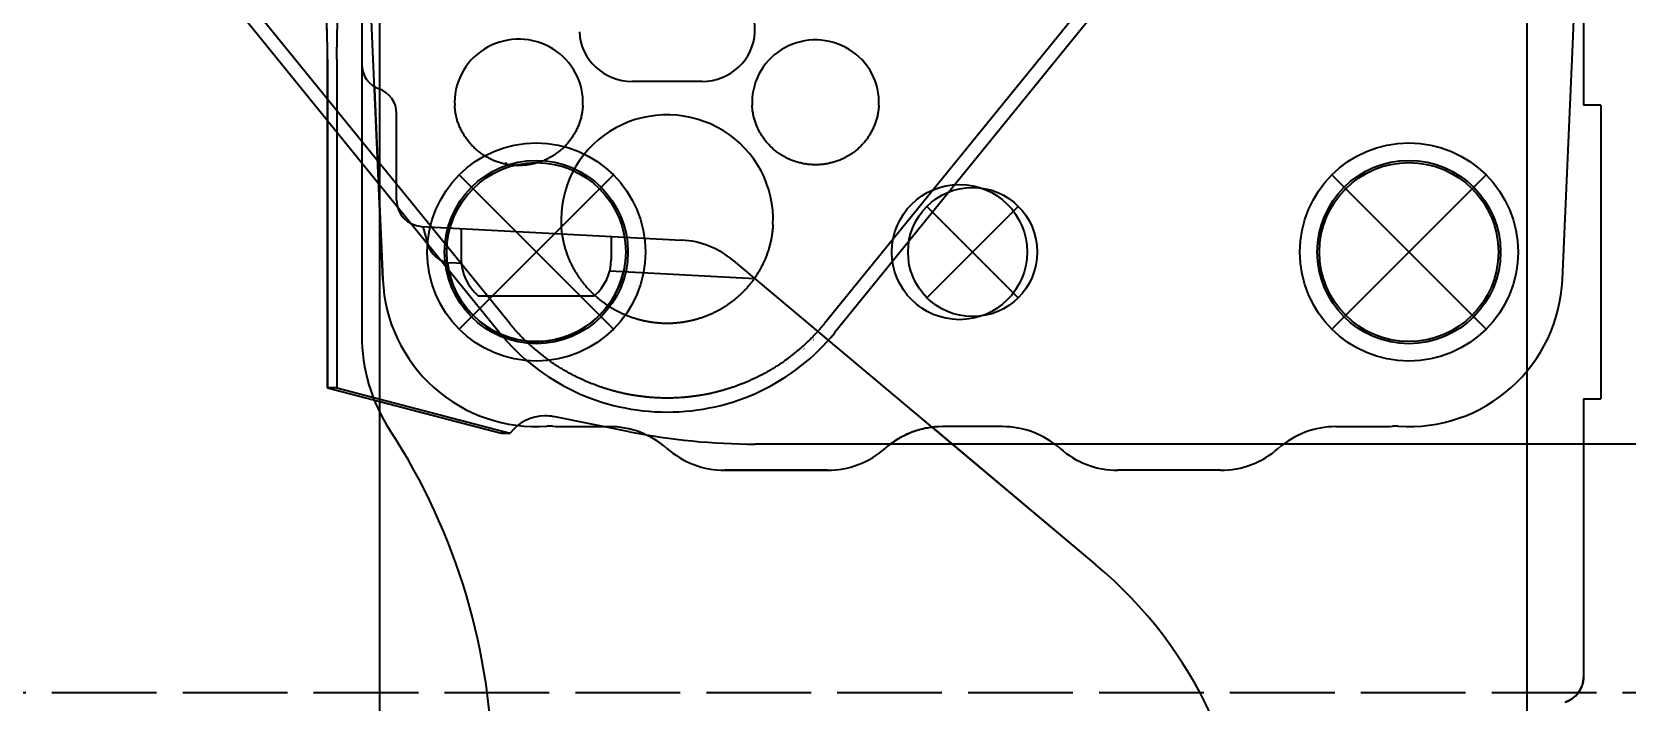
# Model space of a CAD drawing. Header units: millimetres. Extents: x 120 to 10915, y 515 to 8014.
# Drawn here: x 2742.2 to 2925, y 4908.4 to 4985.2 of the extents above; entities that cross this region are included whole.
import ezdxf

# ---------------------------------------------------------------- set-up
doc = ezdxf.new("R2010")
doc.units = ezdxf.units.MM
doc.linetypes.add('DASHED', pattern=[15, 12, -3])
doc.layers.get('0').update_dxf_attribs({"lineweight": 13})
for name, color, linetype, lineweight in [('203_Chassis_left_side_view', 7, 'Continuous', 13), ('204_Chassis_mid_side_view', 7, 'Continuous', 13), ('211_Frame_holes_left_side_view', 7, 'Continuous', 13), ('212_Frame_holes_right_side_view', 7, 'Continuous', 13), ('218_Chassis_right_side_view', 7, 'Continuous', 13)]:
    doc.layers.add(name, color=color, linetype=linetype, lineweight=lineweight)

# ---------------------------------------------------------------- blocks, each defined once
blk = doc.blocks.new('3253338')
at = {"layer": '204_Chassis_mid_side_view', "color": 3, "lineweight": 35}
for p, q in [((2776.08, 1082.09), (2776.08, 1044.43)), ((2776.08, 1044.43), (2776.08, 1082.09)), ((2777.13, 1082.09), (2777.13, 1044.43)), ((2776.08, 1044.43), (2795.98, 1039.24)), ((2776.08, 1044.43), (2795.98, 1039.24)), ((2777.13, 1044.43), (2776.08, 1044.43)), ((2777.13, 1044.43), (2797.02, 1039.24)), ((2810.67, 1039.41), (2801.96, 1041.14)), ((2795.98, 1039.24), (2797.02, 1039.24)), ((2797.02, 1039.24), (2795.98, 1039.24)), ((2947.3, 1038), (2825.09, 1038))]:
    blk.add_line(p, q, dxfattribs=at)
for centre, radius in [((2800, 1060), 10.5), ((2900, 1060), 10.5), ((2848.5, 1060), 7.75)]:
    blk.add_circle(centre, radius, dxfattribs=at)
blk.add_arc((2688.64, 1082.08), 87.44, 0.0044, 4.1315, dxfattribs=at)
for centre, major_axis, ratio, start_param, end_param in [((2768.3, 1084.73), (0.87, -26.04), 0.296887, 1.459266, 2.262881), ((2801, 1036.23), (0, -5), 0.994544, 3.141617, 4.066918), ((2801, 1036.23), (0, -5), 0.994544, 2.94712, 3.141617), ((2825.09, 1113), (0, -75), 0.994544, 6.088713, 6.283185)]:
    blk.add_ellipse(centre, major_axis=major_axis, ratio=ratio, start_param=start_param, end_param=end_param, dxfattribs=at)
blk.add_open_spline([(2777.13, 1082.09), (2777.2, 1084.53), (2777.24, 1086.95), (2777.25, 1089.33), (2777.2, 1092.8), (2777.06, 1096.16), (2777.01, 1097.26), (2776.83, 1100.35), (2776.57, 1103.31), (2776.38, 1105.18), (2776.14, 1106.99), (2775.87, 1108.69)], degree=5, knots=[0, 0, 0, 0, 0, 0, 18.591459, 18.591459, 18.591459, 27.54749, 27.54749, 27.54749, 44.479616, 44.479616, 44.479616, 44.479616, 44.479616, 44.479616], dxfattribs=at)
blk = doc.blocks.new('3254123')
at = {"layer": '203_Chassis_left_side_view', "color": 4, "linetype": 'DASHED', "lineweight": 35}
blk.add_line((3251.491565, 1009.5), (1535.491565, 1009.5), dxfattribs=at)
blk = doc.blocks.new('3071501')
at = {"layer": '203_Chassis_left_side_view', "color": 3, "lineweight": 35}
for p, q in [((2780, 1088.75), (2780, 1081.52)), ((2781.45, 1078.95), (2781.51, 1077.54)), ((2781.51, 1077.54), (2781.53, 1077)), ((2781.53, 1077), (2781.58, 1075.92)), ((2781.58, 1075.92), (2782.41, 1056.84)), ((2784, 1065.93), (2784, 1075.86)), ((2786.84, 1062.93), (2797.03, 1062.4)), ((2787, 1062.92), (2787.53, 1060.97)), ((2791.41, 1062.5), (2791.39, 1062.69)), ((2791.41, 1062.5), (2791.41, 1059.14)), ((2797.03, 1062.4), (2816.66, 1061.37)), ((2808.58, 1061.79), (2808.58, 1059.14)), ((2791.43, 1058.69), (2790.27, 1058.75)), ((2822.57, 1059.04), (2864.14, 1024.16)), ((2825.09, 1056.93), (2808.42, 1057.8)), ((2793.35, 1055), (2796.81, 1055)), ((2796.81, 1055), (2806.65, 1055)), ((2831.79, 1049.93), (2831.77, 1049.95)), ((2830.72, 1048.89), (2830.7, 1048.91)), ((2803.25, 1040), (2808.36, 1040)), ((2821.59, 1035), (2833.36, 1035))]:
    blk.add_line(p, q, dxfattribs=at)
for centre, radius, start, end in [((2783, 1081.52), 3, 180, 251.3775), ((2781, 1075.86), 3, 359.9999, 70.5287), ((2787, 1065.93), 3, 180, 267), ((2787, 1065.93), 3, 180, 267), ((2790.43, 1061.75), 3, 195, 267), ((2816.14, 1051.38), 10, 50, 87), ((2800, 1060), 10.25, 186.6746, 347.131), ((2796.81, 1059.14), 5.4, 180, 230.0838), ((2803.18, 1059.14), 5.4, 309.9162, 360), ((2800, 1057.6), 17.6, 182.5, 273.9791), ((2801.57, 1035.05), 5, 86.2897, 93.9791), ((2803.25, 1061), 21, 266.29, 270), ((2808.36, 1030), 10, 48.5904, 90), ((2846.59, 1030), 10, 97.0968, 131.4096), ((2821.59, 1045), 10, 228.5904, 270), ((2833.36, 1045), 10, 270, 311.4096), ((2832, 985.86), 50, 0, 50)]:
    blk.add_arc(centre, radius, start, end, dxfattribs=at)
blk = doc.blocks.new('3069663')
at = {"layer": '218_Chassis_right_side_view', "color": 3, "lineweight": 35}
blk.add_line((2782.03, 1181.1), (2782.03, 665.94), dxfattribs=at)
blk = doc.blocks.new('3071503')
at = {"layer": '218_Chassis_right_side_view', "color": 3, "lineweight": 35}
for p, q in [((2781.23, 1083.84), (2779, 1135)), ((2918.77, 1083.84), (2921, 1135)), ((2782.41, 1056.84), (2781.23, 1083.84)), ((2917.59, 1056.84), (2918.77, 1083.84)), ((2803.25, 1040), (2808.36, 1040)), ((2845.35, 1039.92), (2864.14, 1024.16)), ((2853.41, 1040), (2846.59, 1040)), ((2891.64, 1040), (2896.75, 1040)), ((2833.36, 1035), (2821.59, 1035)), ((2878.41, 1035), (2866.64, 1035))]:
    blk.add_line(p, q, dxfattribs=at)
for centre in [(2800, 1060), (2900, 1060)]:
    blk.add_circle(centre, 10.25, dxfattribs=at)
for centre, radius, start, end in [((2800, 1057.6), 17.6, 182.5, 273.9791), ((2900, 1057.6), 17.6, 266.0209, 357.5), ((2801.57, 1035.05), 5, 86.29, 93.9791), ((2803.25, 1061), 21, 266.29, 270), ((2808.36, 1030), 10, 48.5904, 90), ((2846.59, 1030), 10, 90, 131.4096), ((2853.41, 1030), 10, 48.5904, 90), ((2891.64, 1030), 10, 90, 131.4096), ((2896.75, 1061), 21, 270, 273.71), ((2898.43, 1035.05), 5, 86.0209, 93.71), ((2821.59, 1045), 10, 228.5904, 270), ((2833.36, 1045), 10, 270, 311.4096), ((2866.64, 1045), 10, 228.5904, 270), ((2878.41, 1045), 10, 270, 311.4096), ((2832, 985.86), 50, 360, 50)]:
    blk.add_arc(centre, radius, start, end, dxfattribs=at)
blk = doc.blocks.new('3107262')
at = {"layer": '203_Chassis_left_side_view', "color": 3, "lineweight": 35}
blk.add_line((2913.5, 1193.95), (2913.5, 667.15), dxfattribs=at)
at = {"layer": '203_Chassis_left_side_view', "color": 4, "lineweight": 35}
for p, q in [((2795.8, 1050.75), (2765.37, 1088.22)), ((2796.97, 1051.8), (2766.54, 1089.27)), ((2863.46, 1089.27), (2833.02, 1051.8)), ((2864.63, 1088.22), (2834.19, 1050.75)), ((2819, 1079.55), (2811, 1079.55))]:
    blk.add_line(p, q, dxfattribs=at)
blk.add_arc((2798.04, 1070.26), 1.44, 351.8669, 0.003, dxfattribs=at)
for centre, major_axis, ratio, start_param, end_param in [((2819, 1085.51), (-6.07, 0), 0.984809, 3.091779, 4.712383), ((2798, 1077.14), (-7.35, 0), 0.984809, 3.091944, 6.283179), ((2811, 1085.51), (6.07, -0.01), 0.983557, 3.192455, 4.713533), ((2819, 1085.51), (6.07, 0.01), 0.983557, 4.711232, 6.232323), ((2832, 1077.14), (-7.27, 0), 0.984809, 3.091944, 6.283179), ((2798, 1077.14), (-7.35, 0), 0.984809, 6.283179, 6.332834), ((2832, 1077.14), (-7.27, 0), 0.984809, 6.283179, 6.332834), ((2815, 1063.76), (-12.14, 0), 0.984809, 3.091944, 6.283179), ((2798, 1070.26), (-1.48, 0), 0.984809, 0.000036, 0.139838), ((2815, 1063.76), (-12.14, 0), 0.984809, 6.283179, 6.332834), ((2815, 1065.87), (-24.58, 0), 0.984809, 0.674618, 2.466962)]:
    blk.add_ellipse(centre, major_axis=major_axis, ratio=ratio, start_param=start_param, end_param=end_param, dxfattribs=at)
for points, knots in [([(2805.33, 1076.78), (2805.33, 1076.73), (2805.33, 1076.63), (2805.31, 1076.47), (2805.3, 1076.31), (2805.27, 1076.13), (2805.24, 1075.91), (2805.19, 1075.67), (2805.14, 1075.43), (2805.07, 1075.19), (2805, 1074.96), (2804.92, 1074.72), (2804.83, 1074.49), (2804.74, 1074.26), (2804.63, 1074.04), (2804.52, 1073.82), (2804.4, 1073.6), (2804.28, 1073.39), (2804.14, 1073.18), (2804, 1072.98), (2803.85, 1072.78), (2803.7, 1072.58), (2803.54, 1072.39), (2803.37, 1072.21), (2803.2, 1072.03), (2803.01, 1071.86), (2802.83, 1071.7), (2802.64, 1071.54), (2802.44, 1071.38), (2802.26, 1071.26), (2802.11, 1071.15), (2801.99, 1071.07), (2801.86, 1070.99), (2801.72, 1070.91), (2801.56, 1070.82), (2801.37, 1070.72), (2801.16, 1070.62), (2800.93, 1070.51), (2800.7, 1070.42), (2800.46, 1070.33), (2800.22, 1070.25), (2799.98, 1070.18), (2799.74, 1070.12), (2799.49, 1070.06), (2799.25, 1070.02), (2799, 1069.98), (2798.75, 1069.95), (2798.5, 1069.93), (2798.25, 1069.92), (2798, 1069.91), (2797.75, 1069.92), (2797.5, 1069.93), (2797.25, 1069.95), (2797, 1069.98), (2796.75, 1070.02), (2796.5, 1070.06), (2796.26, 1070.12), (2796.01, 1070.18), (2795.77, 1070.25), (2795.53, 1070.33), (2795.3, 1070.42), (2795.07, 1070.51), (2794.84, 1070.62), (2794.63, 1070.72), (2794.44, 1070.82), (2794.28, 1070.91), (2794.14, 1070.99), (2794.01, 1071.07), (2793.88, 1071.15), (2793.73, 1071.26), (2793.56, 1071.38), (2793.36, 1071.54), (2793.17, 1071.7), (2792.98, 1071.86), (2792.8, 1072.03), (2792.63, 1072.21), (2792.46, 1072.39), (2792.3, 1072.58), (2792.14, 1072.78), (2791.99, 1072.98), (2791.85, 1073.18), (2791.72, 1073.39), (2791.59, 1073.6), (2791.47, 1073.82), (2791.36, 1074.04), (2791.26, 1074.26), (2791.16, 1074.49), (2791.07, 1074.72), (2790.99, 1074.96), (2790.92, 1075.19), (2790.86, 1075.43), (2790.8, 1075.67), (2790.76, 1075.91), (2790.72, 1076.13), (2790.7, 1076.31), (2790.68, 1076.47), (2790.67, 1076.63), (2790.66, 1076.73), (2790.66, 1076.78)], [0, 0, 0, 0, 0.156922, 0.313853, 0.470795, 0.627751, 0.874355, 1.12101, 1.367723, 1.614505, 1.86138, 2.10834, 2.355404, 2.60257, 2.849858, 3.097262, 3.344803, 3.59247, 3.840283, 4.088233, 4.336342, 4.584594, 4.833004, 5.081561, 5.330288, 5.579162, 5.828198, 6.07738, 6.326727, 6.576216, 6.726316, 6.876466, 7.026671, 7.176924, 7.376241, 7.575637, 7.825822, 8.076121, 8.32654, 8.577059, 8.827683, 9.078391, 9.329183, 9.580044, 9.83097, 10.081945, 10.332964, 10.584013, 10.835085, 11.086166, 11.337247, 11.588319, 11.839368, 12.090387, 12.341362, 12.592288, 12.843148, 13.093941, 13.344649, 13.595273, 13.845792, 14.096211, 14.34651, 14.596695, 14.796044, 14.995314, 15.14559, 15.295819, 15.445992, 15.596115, 15.845604, 16.094951, 16.344133, 16.593169, 16.842043, 17.09077, 17.339327, 17.587737, 17.835989, 18.084098, 18.332047, 18.579861, 18.827528, 19.075069, 19.322472, 19.569761, 19.816926, 20.06399, 20.310951, 20.557825, 20.804607, 21.051321, 21.297975, 21.54458, 21.701512, 21.858431, 22.015339, 22.172238, 22.172238, 22.172238, 22.172238]), ([(2839.25, 1076.79), (2839.25, 1076.74), (2839.25, 1076.63), (2839.23, 1076.48), (2839.22, 1076.32), (2839.19, 1076.14), (2839.16, 1075.93), (2839.11, 1075.69), (2839.06, 1075.45), (2839, 1075.21), (2838.93, 1074.98), (2838.85, 1074.75), (2838.76, 1074.52), (2838.66, 1074.3), (2838.56, 1074.07), (2838.45, 1073.85), (2838.33, 1073.64), (2838.21, 1073.43), (2838.08, 1073.22), (2837.94, 1073.02), (2837.79, 1072.82), (2837.64, 1072.63), (2837.48, 1072.45), (2837.31, 1072.26), (2837.14, 1072.09), (2836.96, 1071.92), (2836.78, 1071.75), (2836.59, 1071.6), (2836.39, 1071.45), (2836.22, 1071.32), (2836.07, 1071.22), (2835.94, 1071.14), (2835.82, 1071.06), (2835.68, 1070.98), (2835.52, 1070.89), (2835.33, 1070.79), (2835.12, 1070.69), (2834.9, 1070.58), (2834.67, 1070.49), (2834.43, 1070.41), (2834.2, 1070.33), (2833.96, 1070.26), (2833.72, 1070.2), (2833.48, 1070.14), (2833.23, 1070.1), (2832.99, 1070.06), (2832.74, 1070.03), (2832.49, 1070.01), (2832.25, 1070), (2832, 1069.99), (2831.75, 1070), (2831.5, 1070.01), (2831.25, 1070.03), (2831.01, 1070.06), (2830.76, 1070.1), (2830.52, 1070.14), (2830.28, 1070.2), (2830.03, 1070.26), (2829.8, 1070.33), (2829.56, 1070.41), (2829.33, 1070.49), (2829.1, 1070.58), (2828.87, 1070.69), (2828.67, 1070.79), (2828.48, 1070.89), (2828.32, 1070.98), (2828.18, 1071.06), (2828.05, 1071.14), (2827.93, 1071.22), (2827.78, 1071.32), (2827.6, 1071.45), (2827.41, 1071.6), (2827.22, 1071.75), (2827.03, 1071.92), (2826.86, 1072.09), (2826.68, 1072.26), (2826.52, 1072.45), (2826.36, 1072.63), (2826.2, 1072.82), (2826.06, 1073.02), (2825.92, 1073.22), (2825.79, 1073.43), (2825.66, 1073.64), (2825.54, 1073.85), (2825.43, 1074.07), (2825.33, 1074.3), (2825.24, 1074.52), (2825.15, 1074.75), (2825.07, 1074.98), (2825, 1075.21), (2824.94, 1075.45), (2824.88, 1075.69), (2824.84, 1075.93), (2824.8, 1076.14), (2824.78, 1076.32), (2824.76, 1076.48), (2824.75, 1076.63), (2824.74, 1076.73), (2824.74, 1076.79)], [0, 0, 0, 0, 0.155222, 0.310453, 0.465694, 0.62095, 0.864883, 1.108865, 1.352906, 1.597015, 1.841216, 2.085502, 2.32989, 2.574379, 2.81899, 3.063715, 3.308576, 3.553562, 3.798693, 4.043959, 4.289383, 4.534949, 4.780671, 5.026539, 5.272576, 5.518758, 5.765101, 6.011588, 6.258239, 6.50503, 6.653508, 6.802034, 6.950616, 7.099245, 7.296407, 7.493648, 7.74113, 7.988724, 8.236437, 8.48425, 8.732166, 8.980166, 9.228249, 9.4764, 9.724616, 9.97288, 10.221188, 10.469526, 10.717886, 10.966256, 11.214625, 11.462985, 11.711323, 11.959631, 12.207895, 12.456111, 12.704261, 12.952345, 13.200345, 13.448261, 13.696073, 13.943787, 14.191381, 14.438862, 14.636057, 14.833173, 14.981825, 15.13043, 15.27898, 15.42748, 15.674272, 15.920922, 16.16741, 16.413752, 16.659935, 16.905971, 17.151839, 17.397561, 17.643127, 17.888551, 18.133817, 18.378948, 18.623934, 18.868795, 19.11352, 19.35813, 19.602619, 19.847008, 20.091293, 20.335494, 20.579603, 20.823644, 21.067627, 21.31156, 21.466792, 21.622011, 21.777219, 21.932418, 21.932418, 21.932418, 21.932418]), ([(2827.13, 1063.17), (2827.12, 1063.08), (2827.11, 1062.91), (2827.09, 1062.65), (2827.06, 1062.39), (2827.02, 1062.09), (2826.97, 1061.73), (2826.89, 1061.33), (2826.8, 1060.93), (2826.69, 1060.54), (2826.58, 1060.15), (2826.44, 1059.76), (2826.3, 1059.38), (2826.14, 1059), (2825.97, 1058.63), (2825.78, 1058.27), (2825.59, 1057.91), (2825.38, 1057.56), (2825.16, 1057.21), (2824.92, 1056.88), (2824.68, 1056.55), (2824.42, 1056.23), (2824.16, 1055.91), (2823.88, 1055.61), (2823.59, 1055.32), (2823.29, 1055.03), (2822.99, 1054.76), (2822.67, 1054.5), (2822.34, 1054.24), (2822.05, 1054.04), (2821.8, 1053.87), (2821.59, 1053.73), (2821.38, 1053.6), (2821.15, 1053.46), (2820.88, 1053.31), (2820.57, 1053.14), (2820.22, 1052.97), (2819.84, 1052.8), (2819.46, 1052.65), (2819.07, 1052.5), (2818.68, 1052.37), (2818.28, 1052.26), (2817.88, 1052.15), (2817.47, 1052.06), (2817.06, 1051.99), (2816.65, 1051.92), (2816.24, 1051.88), (2815.83, 1051.84), (2815.41, 1051.82), (2815, 1051.81), (2814.58, 1051.82), (2814.17, 1051.84), (2813.75, 1051.88), (2813.34, 1051.92), (2812.93, 1051.99), (2812.52, 1052.06), (2812.12, 1052.15), (2811.72, 1052.26), (2811.32, 1052.37), (2810.93, 1052.5), (2810.54, 1052.65), (2810.15, 1052.8), (2809.78, 1052.97), (2809.43, 1053.14), (2809.11, 1053.31), (2808.85, 1053.46), (2808.61, 1053.6), (2808.4, 1053.73), (2808.19, 1053.87), (2807.94, 1054.04), (2807.65, 1054.24), (2807.33, 1054.5), (2807.01, 1054.76), (2806.7, 1055.03), (2806.4, 1055.32), (2806.12, 1055.61), (2805.84, 1055.91), (2805.57, 1056.23), (2805.32, 1056.55), (2805.07, 1056.88), (2804.84, 1057.21), (2804.62, 1057.56), (2804.41, 1057.91), (2804.21, 1058.27), (2804.03, 1058.63), (2803.85, 1059), (2803.7, 1059.38), (2803.55, 1059.76), (2803.42, 1060.15), (2803.3, 1060.54), (2803.2, 1060.93), (2803.1, 1061.33), (2803.03, 1061.73), (2802.97, 1062.09), (2802.93, 1062.39), (2802.91, 1062.65), (2802.88, 1062.91), (2802.87, 1063.08), (2802.87, 1063.17)], [0, 0, 0, 0, 0.259306, 0.518627, 0.777966, 1.037329, 1.444839, 1.852432, 2.260126, 2.667937, 3.075908, 3.484025, 3.892321, 4.300789, 4.709469, 5.118344, 5.527457, 5.936785, 6.346363, 6.756172, 7.166259, 7.576588, 7.987189, 8.398039, 8.809183, 9.220577, 9.632249, 10.044169, 10.456375, 10.868822, 11.116967, 11.365196, 11.613522, 11.861929, 12.191456, 12.521117, 12.934756, 13.348589, 13.762629, 14.17684, 14.59123, 15.005763, 15.420443, 15.835237, 16.250145, 16.665136, 17.080203, 17.49532, 17.910477, 18.325649, 18.740822, 19.155979, 19.571096, 19.986163, 20.401154, 20.816061, 21.230856, 21.645536, 22.060069, 22.474459, 22.888669, 23.302709, 23.716542, 24.130182, 24.459766, 24.789215, 25.03766, 25.286025, 25.534293, 25.782476, 26.194923, 26.607128, 27.019048, 27.43072, 27.842114, 28.253258, 28.664108, 29.074709, 29.485038, 29.895125, 30.304934, 30.714512, 31.12384, 31.532953, 31.941828, 32.350508, 32.758976, 33.167271, 33.575388, 33.983359, 34.39117, 34.798864, 35.206458, 35.613967, 35.873292, 36.132593, 36.391876, 36.651144, 36.651144, 36.651144, 36.651144]), ([(2833.02, 1051.8), (2832.94, 1051.7), (2832.77, 1051.49), (2832.51, 1051.19), (2832.25, 1050.9), (2831.99, 1050.61), (2831.71, 1050.32), (2831.44, 1050.04), (2831.16, 1049.76), (2830.87, 1049.49), (2830.58, 1049.23), (2830.28, 1048.96), (2829.98, 1048.71), (2829.68, 1048.46), (2829.37, 1048.21), (2829.06, 1047.97), (2828.74, 1047.73), (2828.39, 1047.48), (2828, 1047.21), (2827.58, 1046.94), (2827.15, 1046.67), (2826.7, 1046.4), (2826.22, 1046.13), (2825.76, 1045.89), (2825.35, 1045.68), (2825, 1045.51), (2824.64, 1045.34), (2824.27, 1045.18), (2823.91, 1045.03), (2823.54, 1044.88), (2823.17, 1044.74), (2822.8, 1044.6), (2822.42, 1044.47), (2822.04, 1044.35), (2821.66, 1044.23), (2821.28, 1044.12), (2820.9, 1044.02), (2820.51, 1043.92), (2820.13, 1043.83), (2819.74, 1043.75), (2819.35, 1043.67), (2818.96, 1043.6), (2818.56, 1043.54), (2818.17, 1043.48), (2817.78, 1043.43), (2817.38, 1043.39), (2816.98, 1043.35), (2816.59, 1043.32), (2816.19, 1043.3), (2815.79, 1043.28), (2815.4, 1043.27), (2815, 1043.27), (2814.6, 1043.27), (2814.2, 1043.28), (2813.8, 1043.3), (2813.41, 1043.32), (2813.01, 1043.35), (2812.61, 1043.39), (2812.22, 1043.43), (2811.83, 1043.48), (2811.43, 1043.54), (2811.04, 1043.6), (2810.65, 1043.67), (2810.26, 1043.75), (2809.87, 1043.83), (2809.48, 1043.92), (2809.1, 1044.02), (2808.71, 1044.12), (2808.33, 1044.23), (2807.95, 1044.35), (2807.57, 1044.47), (2807.2, 1044.6), (2806.83, 1044.74), (2806.45, 1044.88), (2806.09, 1045.03), (2805.72, 1045.18), (2805.36, 1045.34), (2805, 1045.51), (2804.64, 1045.68), (2804.23, 1045.89), (2803.78, 1046.13), (2803.3, 1046.4), (2802.84, 1046.67), (2802.42, 1046.94), (2801.99, 1047.21), (2801.61, 1047.48), (2801.26, 1047.73), (2800.94, 1047.97), (2800.63, 1048.21), (2800.32, 1048.46), (2800.01, 1048.71), (2799.71, 1048.96), (2799.42, 1049.23), (2799.13, 1049.49), (2798.84, 1049.76), (2798.56, 1050.04), (2798.28, 1050.32), (2798.01, 1050.61), (2797.74, 1050.9), (2797.48, 1051.19), (2797.22, 1051.49), (2797.06, 1051.7), (2796.97, 1051.8)], [0, 0, 0, 0, 0.394016, 0.788136, 1.182363, 1.576695, 1.97114, 2.365692, 2.760351, 3.155116, 3.549991, 3.944973, 4.340063, 4.735259, 5.130564, 5.525973, 5.921485, 6.317099, 6.821745, 7.326553, 7.831523, 8.336649, 8.911001, 9.485544, 9.882023, 10.278588, 10.675236, 11.071965, 11.468776, 11.865662, 12.262621, 12.659651, 13.056752, 13.453917, 13.851145, 14.248431, 14.645775, 15.043171, 15.440617, 15.838109, 16.235645, 16.633221, 17.030833, 17.428477, 17.826151, 18.223851, 18.621572, 19.019312, 19.417067, 19.814833, 20.212606, 20.610383, 21.008159, 21.405933, 21.803698, 22.201453, 22.599193, 22.996914, 23.394614, 23.792288, 24.189932, 24.587544, 24.98512, 25.382656, 25.780148, 26.177594, 26.57499, 26.972334, 27.36962, 27.766847, 28.164013, 28.561114, 28.958143, 29.355103, 29.751989, 30.1488, 30.545528, 30.942176, 31.338741, 31.735221, 32.309616, 32.883822, 33.389021, 33.894065, 34.398945, 34.903665, 35.299279, 35.69479, 36.090199, 36.485504, 36.8807, 37.275791, 37.670772, 38.065647, 38.460412, 38.855071, 39.249622, 39.644068, 40.0384, 40.432626, 40.826747, 41.220762, 41.220762, 41.220762, 41.220762])]:
    blk.add_open_spline(points, degree=3, knots=knots, dxfattribs=at)
blk = doc.blocks.new('3073522')
at = {"layer": '203_Chassis_left_side_view', "color": 3, "lineweight": 35}
for p, q in [((2780, 1231.99), (2780, 1050.49)), ((2920, 1183.85), (2920, 1076.82)), ((2922, 1076.82), (2920, 1076.82)), ((2922, 1076.82), (2922, 1043.18)), ((2920, 1043.18), (2920, 1011.3)), ((2920, 1043.18), (2922, 1043.18)), ((2920, 1011.3), (2920, 1011.27))]:
    blk.add_line(p, q, dxfattribs=at)
for centre in [(2800, 1060), (2900, 1060)]:
    blk.add_circle(centre, 10.5, dxfattribs=at)
for centre, radius, start, end in [((2799.97, 1050.49), 19.97, 179.9989, 213.0936), ((2722.5, 1000), 72.5, 360, 33.0926), ((2917.04, 1011.27), 2.96, 287.5002, 0.1024)]:
    blk.add_arc(centre, radius, start, end, dxfattribs=at)
blk.add_open_spline([(2920, 1011.3), (2920, 1011), (2919.96, 1010.69), (2919.89, 1010.39), (2919.66, 1009.82), (2919.3, 1009.33), (2919.08, 1009.1), (2918.73, 1008.82), (2918.34, 1008.6), (2918.21, 1008.54), (2918.07, 1008.49), (2917.93, 1008.44), (2917.93, 1008.44), (2917.93, 1008.44), (2917.93, 1008.44)], degree=5, knots=[0, 0, 0, 0, 0, 0, 1.968528, 1.968528, 1.968528, 3.917214, 3.917214, 3.917214, 4.833601, 4.833601, 4.833601, 4.848418, 4.848418, 4.848418, 4.848418, 4.848418, 4.848418], dxfattribs=at)

msp = doc.modelspace()

# ---------------------------------------------------------------- linework, layer by layer
at = {"layer": '211_Frame_holes_left_side_view', "color": 3, "lineweight": 35}
for p, q in [((2808.838858, 4968.838835), (2791.161188, 4951.161165)), ((2808.838858, 4951.161165), (2791.161188, 4968.838835)), ((2808.838873, 4968.838835), (2791.161203, 4951.161165)), ((2808.838873, 4951.161165), (2791.161203, 4968.838835)), ((2908.838886, 4968.838835), (2891.161216, 4951.161165)), ((2908.838886, 4951.161165), (2891.161216, 4968.838835)), ((2908.838901, 4968.838835), (2891.161231, 4951.161165)), ((2908.838901, 4951.161165), (2891.161231, 4968.838835)), ((2855.232592, 4965.23259), (2844.767412, 4954.76741)), ((2855.232592, 4954.76741), (2844.767412, 4965.23259))]:
    msp.add_line(p, q, dxfattribs=at)
for centre, radius in [((2800.000023, 4960), 12.5), ((2800.000038, 4960), 12.5), ((2900.000051, 4960), 12.5), ((2900.000066, 4960), 12.5), ((2850.000002, 4960), 7.4)]:
    msp.add_circle(centre, radius, dxfattribs=at)
at = {"layer": '212_Frame_holes_right_side_view', "color": 3, "lineweight": 35}
for p, q in [((2808.838845, 4968.838835), (2791.161175, 4951.161165)), ((2808.838845, 4951.161165), (2791.161175, 4968.838835)), ((2808.839227, 4968.838835), (2791.161557, 4951.161165)), ((2808.839227, 4951.161165), (2791.161557, 4968.838835)), ((2908.838873, 4968.838835), (2891.161203, 4951.161165)), ((2908.838873, 4951.161165), (2891.161203, 4968.838835)), ((2908.839266, 4968.838835), (2891.161596, 4951.161165)), ((2908.839266, 4951.161165), (2891.161596, 4968.838835)), ((2855.232554, 4965.23259), (2844.767374, 4954.76741)), ((2855.232554, 4954.76741), (2844.767374, 4965.23259))]:
    msp.add_line(p, q, dxfattribs=at)
for centre, radius in [((2800.00001, 4960), 12.5), ((2800.000392, 4960), 12.5), ((2900.000038, 4960), 12.5), ((2900.000431, 4960), 12.5), ((2849.999964, 4960), 7.4)]:
    msp.add_circle(centre, radius, dxfattribs=at)

# ---------------------------------------------------------------- block references
at = {"color": 7, "lineweight": 35}
for name in ['3069663', '3254123', '3073522', '3071501', '3071503', '3253338', '3107262']:
    msp.add_blockref(name, (0, 3900), dxfattribs=at)

doc.saveas('drawing.dxf')
